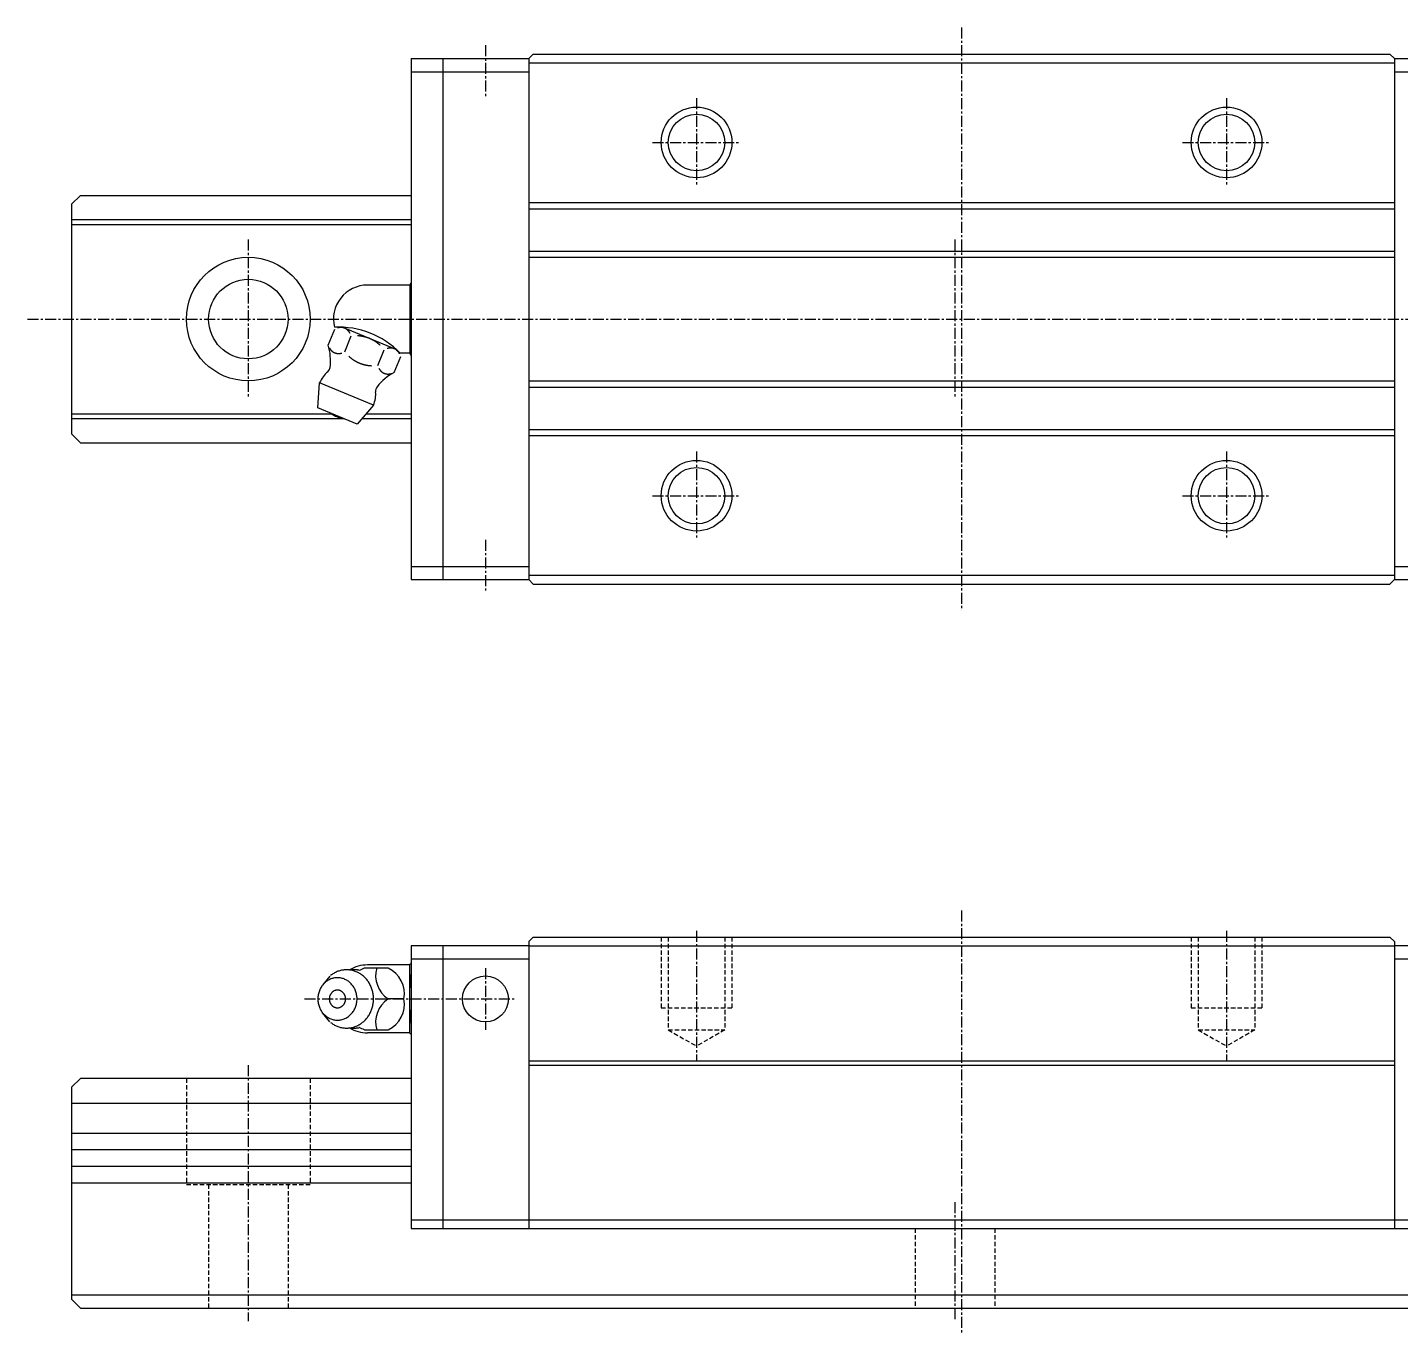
# Model space of a CAD drawing. Extents: x 10 to 487, y 10 to 195.
# Drawn here: x 117 to 272.4, y 47 to 195 of the extents above; entities that cross this region are included whole.
import ezdxf

# ---------------------------------------------------------------- set-up
doc = ezdxf.new("R2010")
doc.units = 0
doc.linetypes.add('CENTER', pattern=[2, 1.25, -0.25, 0.25, -0.25])
doc.linetypes.add('DASHED', pattern=[0.75, 0.5, -0.25])
doc.layers.get('0').update_dxf_attribs({"linetype": 'CONTINUOUS'})
doc.layers.add('CENTER', color=1, linetype='CENTER')

msp = doc.modelspace()

# ---------------------------------------------------------------- linework, layer by layer
at = {"color": 7, "linetype": 'CONTINUOUS'}
for p, q in [((160.44133, 191.48096), (160.44133, 132.48096)), ((160.44133, 191.48096), (164.04134, 191.48096)), ((164.04134, 191.48096), (173.74135, 191.48096)), ((164.04134, 191.48093), (164.04134, 132.48101)), ((173.74127, 191.48086), (174.24136, 191.98093)), ((173.74135, 191.48093), (173.74135, 132.4809)), ((174.24136, 191.98093), (271.24135, 191.98093)), ((271.24135, 191.98093), (271.74135, 191.48093)), ((271.74135, 191.48096), (281.44136, 191.48096)), ((271.74135, 191.48093), (271.74135, 132.48101)), ((160.44133, 189.98096), (164.04134, 189.98096)), ((164.04134, 189.98096), (173.74135, 189.98096)), ((173.74135, 190.98093), (271.74135, 190.98093)), ((271.74135, 189.98096), (281.44136, 189.98096)), ((122.00004, 174.98092), (123.00004, 175.98091)), ((123.00002, 175.98096), (160.44133, 175.98096)), ((122, 174.98096), (122, 148.98096)), ((173.74135, 175.18094), (271.74135, 175.18094)), ((173.74135, 174.48095), (271.74135, 174.48095)), ((122, 173.24221), (160.44133, 173.24221)), ((122, 172.69221), (160.44133, 172.69221)), ((173.74135, 169.68094), (271.74135, 169.68094)), ((173.74135, 168.98095), (271.74135, 168.98095)), ((160.28455, 165.83096), (155.49344, 165.83096)), ((160.28457, 165.83096), (160.44133, 166.10247)), ((160.28457, 165.83096), (160.28457, 158.13095)), ((151.04082, 159.0432), (151.7847, 160.83909)), ((158.81175, 158.49997), (152.64524, 161.05422)), ((152.91167, 158.26826), (153.65556, 160.06416)), ((156.65338, 156.7184), (157.39726, 158.51429)), ((158.52424, 155.94346), (159.26812, 157.73935)), ((160.28455, 158.13096), (159.18831, 158.13096)), ((160.44133, 157.85944), (160.28457, 158.13095)), ((149.87569, 151.91868), (150.07745, 154.75757)), ((156.17504, 152.23186), (150.07744, 154.75757)), ((173.74135, 154.98098), (271.74135, 154.98098)), ((173.74135, 154.28097), (271.74135, 154.28097)), ((122, 151.26972), (151.38222, 151.26972)), ((154.31031, 150.0818), (149.87569, 151.91868)), ((156.17505, 152.23186), (154.31031, 150.0818)), ((155.34058, 151.26972), (160.44133, 151.26972)), ((122, 150.71972), (152.61332, 150.71972)), ((154.86357, 150.71972), (160.44133, 150.71972)), ((173.74135, 149.48098), (271.74135, 149.48098)), ((122.00008, 148.98093), (123.00009, 147.98093)), ((123.00002, 147.98096), (160.44133, 147.98096)), ((173.74135, 148.78097), (271.74135, 148.78097)), ((160.44133, 133.98096), (164.04134, 133.98096)), ((164.04134, 133.98096), (173.74135, 133.98096)), ((271.74135, 133.98096), (281.44136, 133.98096)), ((160.44133, 132.48096), (164.04134, 132.48096)), ((164.04134, 132.48096), (173.74135, 132.48096)), ((173.74135, 132.98099), (271.74135, 132.98099)), ((173.74135, 132.4809), (174.24124, 131.98101)), ((271.74127, 132.48099), (271.24127, 131.98101)), ((271.74135, 132.48096), (281.44136, 132.48096)), ((174.24124, 131.98101), (271.24127, 131.98101)), ((174.24122, 91.99997), (173.74122, 91.49996)), ((174.24135, 92), (271.24127, 92)), ((271.24125, 92), (271.74126, 91.49998)), ((160.44133, 91), (160.44133, 59)), ((164.04134, 91), (160.44133, 91)), ((164.04134, 91), (164.04134, 59)), ((173.74135, 91), (164.04134, 91)), ((173.74135, 91.49997), (173.74135, 59)), ((173.74135, 91), (271.74135, 91)), ((271.74135, 91.5), (271.74135, 59)), ((281.44136, 91), (271.74135, 91)), ((160.28455, 88.84998), (155.48924, 88.84998)), ((160.28455, 88.84999), (160.37116, 88.99999)), ((160.28455, 81.15), (160.28455, 88.84999)), ((160.44133, 89), (160.37116, 89)), ((164.04134, 89.5), (160.44133, 89.5)), ((173.74135, 89.5), (164.04134, 89.5)), ((281.44136, 89.5), (271.74135, 89.5)), ((151.223, 87.57801), (150.41736, 86.57178)), ((155.14025, 88.5074), (157.8247, 88.5074)), ((159.61271, 85), (157.81686, 85)), ((151.223, 82.42198), (150.41736, 83.42822)), ((155.14025, 81.4926), (157.8247, 81.4926)), ((160.28455, 81.14998), (155.49344, 81.14998)), ((160.37116, 81), (160.28455, 81.15)), ((160.44133, 81), (160.37116, 81)), ((173.74135, 78), (271.74135, 78)), ((173.74135, 77.5), (271.74135, 77.5)), ((122, 75), (122, 51)), ((122.00005, 75.00003), (123.00007, 76.00003)), ((160.44133, 76), (123.00003, 76)), ((122, 73.18714), (160.44133, 73.18714)), ((122, 69.81284), (160.44133, 69.81284)), ((122, 67.95), (160.44133, 67.95)), ((122, 66.04999), (160.44133, 66.04999)), ((122, 64.18715), (160.44133, 64.18715)), ((160.44133, 60), (164.04134, 60)), ((164.04134, 60), (173.74135, 60)), ((173.74135, 60), (271.74135, 60)), ((271.74135, 60), (281.44136, 60)), ((160.44133, 59), (164.04134, 59)), ((164.04134, 59), (173.74135, 59)), ((173.74135, 59), (271.74135, 59)), ((271.74135, 59), (281.44136, 59)), ((122, 51.50002), (482, 51.50002)), ((122.00003, 51.00004), (123.00001, 50.00006)), ((123, 50), (480.99993, 50))]:
    msp.add_line(p, q, dxfattribs=at)
at = {"color": 3, "linetype": 'DASHED'}
for p, q in [((188.74135, 92), (188.74135, 84)), ((189.54135, 92), (189.54135, 81.5)), ((195.94136, 92), (195.94136, 81.5)), ((196.74135, 92), (196.74135, 84)), ((248.74135, 92), (248.74135, 84)), ((249.54134, 92), (249.54134, 81.5)), ((255.94135, 92), (255.94135, 81.5)), ((256.74135, 92), (256.74135, 84)), ((188.74135, 84), (196.74135, 84)), ((248.74135, 84), (256.74135, 84)), ((189.5412, 81.50004), (192.74119, 79.65251)), ((189.54135, 81.5), (195.94136, 81.5)), ((195.94119, 81.5), (192.74118, 79.65248)), ((249.54109, 81.49995), (252.7411, 79.65243)), ((249.54134, 81.5), (255.94135, 81.5)), ((255.94115, 81.50006), (252.74116, 79.65254)), ((135, 76), (135, 64)), ((149, 76), (149, 64)), ((135, 64), (149, 64)), ((137.5, 64), (137.5, 50)), ((146.5, 64), (146.5, 50)), ((217.5, 59), (217.5, 50)), ((226.5, 59), (226.5, 50))]:
    msp.add_line(p, q, dxfattribs=at)
at = {"color": 7, "linetype": 'CONTINUOUS'}
for points in [[(153.517, 160.387, 0), (153.511, 160.399, 0), (153.504, 160.411, 0), (153.497, 160.423, 0), (153.489, 160.435, 0), (153.482, 160.447, 0), (153.475, 160.458, 0), (153.468, 160.47, 0), (153.46, 160.481, 0), (153.453, 160.493, 0), (153.445, 160.504, 0), (153.437, 160.515, 0), (153.43, 160.526, 0), (153.422, 160.537, 0), (153.414, 160.548, 0), (153.406, 160.558, 0), (153.398, 160.569, 0), (153.389, 160.579, 0), (153.381, 160.59, 0), (153.373, 160.6, 0), (153.364, 160.61, 0), (153.356, 160.62, 0), (153.347, 160.63, 0), (153.339, 160.64, 0), (153.33, 160.65, 0), (153.321, 160.659, 0), (153.312, 160.669, 0), (153.303, 160.678, 0), (153.294, 160.687, 0), (153.285, 160.696, 0), (153.276, 160.706, 0), (153.266, 160.714, 0), (153.257, 160.723, 0), (153.248, 160.732, 0), (153.238, 160.74, 0), (153.229, 160.749, 0), (153.219, 160.757, 0), (153.209, 160.765, 0), (153.199, 160.773, 0), (153.19, 160.781, 0), (153.18, 160.789, 0), (153.17, 160.797, 0), (153.16, 160.804, 0), (153.149, 160.812, 0), (153.139, 160.819, 0), (153.129, 160.826, 0), (153.119, 160.833, 0), (153.108, 160.84, 0), (153.098, 160.847, 0), (153.087, 160.854, 0), (153.077, 160.861, 0), (153.066, 160.867, 0), (153.055, 160.873, 0), (153.045, 160.88, 0), (153.034, 160.886, 0), (153.023, 160.892, 0), (153.012, 160.897, 0), (153.001, 160.903, 0), (152.99, 160.909, 0), (152.979, 160.914, 0), (152.968, 160.92, 0), (152.956, 160.925, 0), (152.945, 160.93, 0), (152.934, 160.935, 0), (152.922, 160.939, 0), (152.911, 160.944, 0), (152.899, 160.949, 0), (152.888, 160.953, 0), (152.876, 160.957, 0), (152.864, 160.962, 0), (152.853, 160.966, 0), (152.841, 160.969, 0), (152.829, 160.973, 0), (152.817, 160.977, 0), (152.805, 160.98, 0), (152.793, 160.984, 0), (152.781, 160.987, 0), (152.769, 160.99, 0), (152.757, 160.993, 0), (152.745, 160.996, 0), (152.733, 160.998, 0), (152.721, 161.001, 0), (152.708, 161.003, 0), (152.696, 161.006, 0), (152.684, 161.008, 0), (152.671, 161.01, 0), (152.659, 161.012, 0), (152.646, 161.014, 0), (152.634, 161.015, 0), (152.621, 161.017, 0), (152.609, 161.018, 0), (152.596, 161.019, 0), (152.583, 161.02, 0), (152.571, 161.021, 0), (152.558, 161.022, 0), (152.545, 161.023, 0), (152.532, 161.023, 0), (152.52, 161.024, 0), (152.507, 161.024, 0), (152.494, 161.024, 0), (152.481, 161.024, 0), (152.468, 161.024, 0), (152.455, 161.024, 0), (152.442, 161.023, 0), (152.429, 161.023, 0), (152.416, 161.022, 0), (152.403, 161.021, 0), (152.39, 161.02, 0), (152.377, 161.019, 0), (152.364, 161.018, 0), (152.35, 161.017, 0), (152.337, 161.015, 0), (152.324, 161.014, 0), (152.311, 161.012, 0), (152.298, 161.01, 0), (152.284, 161.008, 0), (152.271, 161.006, 0), (152.258, 161.004, 0), (152.244, 161.001, 0), (152.231, 160.999, 0), (152.218, 160.996, 0), (152.204, 160.993, 0), (152.191, 160.99, 0), (152.178, 160.987, 0), (152.164, 160.984, 0), (152.151, 160.981, 0), (152.138, 160.977, 0), (152.124, 160.973, 0), (152.111, 160.97, 0)], [(151.179, 158.72, 0), (151.186, 158.708, 0), (151.193, 158.696, 0), (151.2, 158.684, 0), (151.207, 158.672, 0), (151.214, 158.661, 0), (151.221, 158.649, 0), (151.229, 158.637, 0), (151.236, 158.626, 0), (151.244, 158.615, 0), (151.251, 158.603, 0), (151.259, 158.592, 0), (151.267, 158.581, 0), (151.275, 158.57, 0), (151.283, 158.56, 0), (151.291, 158.549, 0), (151.299, 158.538, 0), (151.307, 158.528, 0), (151.315, 158.518, 0), (151.324, 158.507, 0), (151.332, 158.497, 0), (151.341, 158.487, 0), (151.349, 158.477, 0), (151.358, 158.467, 0), (151.367, 158.458, 0), (151.375, 158.448, 0), (151.384, 158.439, 0), (151.393, 158.429, 0), (151.402, 158.42, 0), (151.411, 158.411, 0), (151.421, 158.402, 0), (151.43, 158.393, 0), (151.439, 158.384, 0), (151.449, 158.376, 0), (151.458, 158.367, 0), (151.468, 158.359, 0), (151.477, 158.35, 0), (151.487, 158.342, 0), (151.497, 158.334, 0), (151.507, 158.326, 0), (151.517, 158.318, 0), (151.527, 158.311, 0), (151.537, 158.303, 0), (151.547, 158.296, 0), (151.557, 158.288, 0), (151.567, 158.281, 0), (151.578, 158.274, 0), (151.588, 158.267, 0), (151.599, 158.26, 0), (151.609, 158.253, 0), (151.62, 158.247, 0), (151.63, 158.24, 0), (151.641, 158.234, 0), (151.652, 158.228, 0), (151.663, 158.222, 0), (151.674, 158.216, 0), (151.684, 158.21, 0), (151.695, 158.204, 0), (151.707, 158.199, 0), (151.718, 158.193, 0), (151.729, 158.188, 0), (151.74, 158.183, 0), (151.751, 158.178, 0), (151.763, 158.173, 0), (151.774, 158.168, 0), (151.786, 158.163, 0), (151.797, 158.159, 0), (151.809, 158.154, 0), (151.82, 158.15, 0), (151.832, 158.146, 0), (151.844, 158.142, 0), (151.855, 158.138, 0), (151.867, 158.134, 0), (151.879, 158.131, 0), (151.891, 158.127, 0), (151.903, 158.124, 0), (151.915, 158.12, 0), (151.927, 158.117, 0), (151.939, 158.114, 0), (151.951, 158.112, 0), (151.964, 158.109, 0), (151.976, 158.106, 0), (151.988, 158.104, 0), (152, 158.102, 0), (152.013, 158.099, 0), (152.025, 158.097, 0), (152.038, 158.096, 0), (152.05, 158.094, 0), (152.063, 158.092, 0), (152.075, 158.091, 0), (152.088, 158.089, 0), (152.1, 158.088, 0), (152.113, 158.087, 0), (152.126, 158.086, 0), (152.138, 158.085, 0), (152.151, 158.085, 0), (152.164, 158.084, 0), (152.177, 158.084, 0), (152.19, 158.083, 0), (152.202, 158.083, 0), (152.215, 158.083, 0), (152.228, 158.083, 0), (152.241, 158.084, 0), (152.254, 158.084, 0), (152.267, 158.085, 0), (152.28, 158.085, 0), (152.293, 158.086, 0), (152.306, 158.087, 0), (152.32, 158.088, 0), (152.333, 158.089, 0), (152.346, 158.091, 0), (152.359, 158.092, 0), (152.372, 158.094, 0), (152.386, 158.095, 0), (152.399, 158.097, 0), (152.412, 158.099, 0), (152.425, 158.101, 0), (152.439, 158.104, 0), (152.452, 158.106, 0), (152.465, 158.109, 0), (152.479, 158.111, 0), (152.492, 158.114, 0), (152.505, 158.117, 0), (152.519, 158.12, 0), (152.532, 158.123, 0), (152.545, 158.127, 0), (152.559, 158.13, 0), (152.572, 158.134, 0), (152.586, 158.138, 0)], [(156.923, 159.015, 0), (156.906, 159.031, 0), (156.889, 159.046, 0), (156.872, 159.061, 0), (156.855, 159.076, 0), (156.838, 159.091, 0), (156.821, 159.105, 0), (156.803, 159.12, 0), (156.786, 159.134, 0), (156.769, 159.149, 0), (156.751, 159.163, 0), (156.734, 159.177, 0), (156.716, 159.191, 0), (156.699, 159.205, 0), (156.681, 159.219, 0), (156.663, 159.233, 0), (156.646, 159.247, 0), (156.628, 159.26, 0), (156.61, 159.274, 0), (156.592, 159.287, 0), (156.574, 159.3, 0), (156.556, 159.314, 0), (156.538, 159.327, 0), (156.52, 159.34, 0), (156.501, 159.352, 0), (156.483, 159.365, 0), (156.465, 159.378, 0), (156.446, 159.39, 0), (156.428, 159.403, 0), (156.409, 159.415, 0), (156.391, 159.427, 0), (156.372, 159.439, 0), (156.354, 159.451, 0), (156.335, 159.463, 0), (156.316, 159.475, 0), (156.297, 159.487, 0), (156.278, 159.498, 0), (156.259, 159.509, 0), (156.24, 159.521, 0), (156.221, 159.532, 0), (156.202, 159.543, 0), (156.183, 159.554, 0), (156.164, 159.565, 0), (156.145, 159.576, 0), (156.125, 159.587, 0), (156.106, 159.597, 0), (156.087, 159.608, 0), (156.067, 159.618, 0), (156.048, 159.628, 0), (156.028, 159.638, 0), (156.008, 159.648, 0), (155.989, 159.658, 0), (155.969, 159.668, 0), (155.949, 159.678, 0), (155.929, 159.687, 0), (155.909, 159.697, 0), (155.89, 159.706, 0), (155.87, 159.715, 0), (155.85, 159.725, 0), (155.83, 159.734, 0), (155.809, 159.743, 0), (155.789, 159.751, 0), (155.769, 159.76, 0), (155.749, 159.769, 0), (155.728, 159.777, 0), (155.708, 159.785, 0), (155.688, 159.794, 0), (155.667, 159.802, 0), (155.647, 159.81, 0), (155.626, 159.818, 0), (155.606, 159.826, 0), (155.585, 159.833, 0), (155.564, 159.841, 0), (155.544, 159.848, 0), (155.523, 159.856, 0), (155.502, 159.863, 0), (155.481, 159.87, 0), (155.461, 159.877, 0), (155.44, 159.884, 0), (155.419, 159.891, 0), (155.398, 159.897, 0), (155.377, 159.904, 0), (155.355, 159.91, 0), (155.334, 159.917, 0), (155.313, 159.923, 0), (155.292, 159.929, 0), (155.271, 159.935, 0), (155.249, 159.941, 0), (155.228, 159.947, 0), (155.207, 159.952, 0), (155.185, 159.958, 0), (155.164, 159.963, 0), (155.142, 159.969, 0), (155.121, 159.974, 0), (155.099, 159.979, 0), (155.078, 159.984, 0), (155.056, 159.989, 0), (155.034, 159.993, 0), (155.013, 159.998, 0), (154.991, 160.003, 0), (154.969, 160.007, 0), (154.947, 160.011, 0), (154.925, 160.015, 0), (154.904, 160.019, 0), (154.882, 160.023, 0), (154.86, 160.027, 0), (154.838, 160.031, 0), (154.816, 160.034, 0), (154.794, 160.038, 0), (154.771, 160.041, 0), (154.749, 160.045, 0), (154.727, 160.048, 0), (154.705, 160.051, 0), (154.683, 160.054, 0), (154.66, 160.056, 0), (154.638, 160.059, 0), (154.616, 160.062, 0), (154.593, 160.064, 0), (154.571, 160.066, 0), (154.549, 160.068, 0), (154.526, 160.071, 0), (154.504, 160.073, 0), (154.481, 160.074, 0), (154.459, 160.076, 0), (154.436, 160.078, 0), (154.413, 160.079, 0), (154.391, 160.081, 0), (154.368, 160.082, 0), (154.345, 160.083, 0)], [(159.13, 158.062, 0), (159.123, 158.074, 0), (159.116, 158.086, 0), (159.109, 158.098, 0), (159.102, 158.11, 0), (159.095, 158.122, 0), (159.088, 158.134, 0), (159.08, 158.145, 0), (159.073, 158.157, 0), (159.065, 158.168, 0), (159.058, 158.179, 0), (159.05, 158.19, 0), (159.042, 158.201, 0), (159.034, 158.212, 0), (159.026, 158.223, 0), (159.018, 158.234, 0), (159.01, 158.244, 0), (159.002, 158.255, 0), (158.994, 158.265, 0), (158.985, 158.275, 0), (158.977, 158.285, 0), (158.968, 158.295, 0), (158.96, 158.305, 0), (158.951, 158.315, 0), (158.942, 158.325, 0), (158.934, 158.334, 0), (158.925, 158.344, 0), (158.916, 158.353, 0), (158.907, 158.363, 0), (158.897, 158.372, 0), (158.888, 158.381, 0), (158.879, 158.39, 0), (158.87, 158.398, 0), (158.86, 158.407, 0), (158.851, 158.416, 0), (158.841, 158.424, 0), (158.831, 158.432, 0), (158.822, 158.44, 0), (158.812, 158.449, 0), (158.802, 158.456, 0), (158.792, 158.464, 0), (158.782, 158.472, 0), (158.772, 158.48, 0), (158.762, 158.487, 0), (158.752, 158.494, 0), (158.742, 158.502, 0), (158.731, 158.509, 0), (158.721, 158.516, 0), (158.71, 158.522, 0), (158.7, 158.529, 0), (158.689, 158.536, 0), (158.679, 158.542, 0), (158.668, 158.549, 0), (158.657, 158.555, 0), (158.646, 158.561, 0), (158.635, 158.567, 0), (158.624, 158.573, 0), (158.613, 158.578, 0), (158.602, 158.584, 0), (158.591, 158.589, 0), (158.58, 158.595, 0), (158.569, 158.6, 0), (158.558, 158.605, 0), (158.546, 158.61, 0), (158.535, 158.615, 0), (158.523, 158.619, 0), (158.512, 158.624, 0), (158.5, 158.628, 0), (158.489, 158.633, 0), (158.477, 158.637, 0), (158.465, 158.641, 0), (158.453, 158.645, 0), (158.442, 158.648, 0), (158.43, 158.652, 0), (158.418, 158.656, 0), (158.406, 158.659, 0), (158.394, 158.662, 0), (158.382, 158.665, 0), (158.37, 158.668, 0), (158.358, 158.671, 0), (158.345, 158.674, 0), (158.333, 158.676, 0), (158.321, 158.679, 0), (158.309, 158.681, 0), (158.296, 158.683, 0), (158.284, 158.685, 0), (158.271, 158.687, 0), (158.259, 158.689, 0), (158.246, 158.69, 0), (158.234, 158.692, 0), (158.221, 158.693, 0), (158.209, 158.694, 0), (158.196, 158.696, 0), (158.183, 158.696, 0), (158.171, 158.697, 0), (158.158, 158.698, 0), (158.145, 158.698, 0), (158.132, 158.699, 0), (158.119, 158.699, 0), (158.106, 158.699, 0), (158.094, 158.699, 0), (158.081, 158.699, 0), (158.068, 158.699, 0), (158.055, 158.699, 0), (158.042, 158.698, 0), (158.029, 158.697, 0), (158.016, 158.697, 0), (158.002, 158.696, 0), (157.989, 158.695, 0), (157.976, 158.693, 0), (157.963, 158.692, 0), (157.95, 158.69, 0), (157.937, 158.689, 0), (157.923, 158.687, 0), (157.91, 158.685, 0), (157.897, 158.683, 0), (157.884, 158.681, 0), (157.87, 158.679, 0), (157.857, 158.676, 0), (157.844, 158.674, 0), (157.83, 158.671, 0), (157.817, 158.668, 0), (157.804, 158.665, 0), (157.79, 158.662, 0), (157.777, 158.659, 0), (157.764, 158.656, 0), (157.75, 158.652, 0), (157.737, 158.649, 0), (157.723, 158.645, 0)], [(153.386, 157.767, 0), (153.403, 157.752, 0), (153.42, 157.737, 0), (153.437, 157.722, 0), (153.454, 157.707, 0), (153.471, 157.692, 0), (153.488, 157.677, 0), (153.505, 157.663, 0), (153.523, 157.648, 0), (153.54, 157.634, 0), (153.558, 157.619, 0), (153.575, 157.605, 0), (153.593, 157.591, 0), (153.61, 157.577, 0), (153.628, 157.563, 0), (153.645, 157.549, 0), (153.663, 157.536, 0), (153.681, 157.522, 0), (153.699, 157.509, 0), (153.717, 157.495, 0), (153.735, 157.482, 0), (153.753, 157.469, 0), (153.771, 157.456, 0), (153.789, 157.443, 0), (153.807, 157.43, 0), (153.826, 157.417, 0), (153.844, 157.405, 0), (153.862, 157.392, 0), (153.881, 157.38, 0), (153.899, 157.368, 0), (153.918, 157.355, 0), (153.937, 157.343, 0), (153.955, 157.331, 0), (153.974, 157.319, 0), (153.993, 157.308, 0), (154.012, 157.296, 0), (154.031, 157.284, 0), (154.05, 157.273, 0), (154.069, 157.262, 0), (154.088, 157.25, 0), (154.107, 157.239, 0), (154.126, 157.228, 0), (154.145, 157.217, 0), (154.164, 157.207, 0), (154.184, 157.196, 0), (154.203, 157.185, 0), (154.222, 157.175, 0), (154.242, 157.165, 0), (154.261, 157.154, 0), (154.281, 157.144, 0), (154.301, 157.134, 0), (154.32, 157.124, 0), (154.34, 157.114, 0), (154.36, 157.105, 0), (154.38, 157.095, 0), (154.399, 157.086, 0), (154.419, 157.076, 0), (154.439, 157.067, 0), (154.459, 157.058, 0), (154.479, 157.049, 0), (154.5, 157.04, 0), (154.52, 157.031, 0), (154.54, 157.023, 0), (154.56, 157.014, 0), (154.58, 157.005, 0), (154.601, 156.997, 0), (154.621, 156.989, 0), (154.642, 156.981, 0), (154.662, 156.973, 0), (154.683, 156.965, 0), (154.703, 156.957, 0), (154.724, 156.949, 0), (154.744, 156.942, 0), (154.765, 156.934, 0), (154.786, 156.927, 0), (154.807, 156.92, 0), (154.828, 156.913, 0), (154.848, 156.906, 0), (154.869, 156.899, 0), (154.89, 156.892, 0), (154.911, 156.885, 0), (154.932, 156.879, 0), (154.953, 156.872, 0), (154.975, 156.866, 0), (154.996, 156.86, 0), (155.017, 156.853, 0), (155.038, 156.848, 0), (155.06, 156.842, 0), (155.081, 156.836, 0), (155.102, 156.83, 0), (155.124, 156.825, 0), (155.145, 156.819, 0), (155.167, 156.814, 0), (155.188, 156.809, 0), (155.21, 156.804, 0), (155.231, 156.799, 0), (155.253, 156.794, 0), (155.275, 156.789, 0), (155.296, 156.785, 0), (155.318, 156.78, 0), (155.34, 156.776, 0), (155.362, 156.771, 0), (155.384, 156.767, 0), (155.405, 156.763, 0), (155.427, 156.759, 0), (155.449, 156.755, 0), (155.471, 156.752, 0), (155.493, 156.748, 0), (155.515, 156.745, 0), (155.538, 156.741, 0), (155.56, 156.738, 0), (155.582, 156.735, 0), (155.604, 156.732, 0), (155.626, 156.729, 0), (155.649, 156.726, 0), (155.671, 156.724, 0), (155.693, 156.721, 0), (155.716, 156.719, 0), (155.738, 156.716, 0), (155.76, 156.714, 0), (155.783, 156.712, 0), (155.805, 156.71, 0), (155.828, 156.708, 0), (155.85, 156.706, 0), (155.873, 156.705, 0), (155.896, 156.703, 0), (155.918, 156.702, 0), (155.941, 156.701, 0), (155.963, 156.699, 0)], [(156.792, 156.396, 0), (156.798, 156.383, 0), (156.805, 156.371, 0), (156.812, 156.359, 0), (156.819, 156.348, 0), (156.827, 156.336, 0), (156.834, 156.324, 0), (156.841, 156.313, 0), (156.849, 156.301, 0), (156.856, 156.29, 0), (156.864, 156.279, 0), (156.872, 156.268, 0), (156.879, 156.257, 0), (156.887, 156.246, 0), (156.895, 156.235, 0), (156.903, 156.224, 0), (156.911, 156.214, 0), (156.92, 156.203, 0), (156.928, 156.193, 0), (156.936, 156.182, 0), (156.945, 156.172, 0), (156.953, 156.162, 0), (156.962, 156.152, 0), (156.97, 156.143, 0), (156.979, 156.133, 0), (156.988, 156.123, 0), (156.997, 156.114, 0), (157.006, 156.104, 0), (157.015, 156.095, 0), (157.024, 156.086, 0), (157.033, 156.077, 0), (157.043, 156.068, 0), (157.052, 156.059, 0), (157.061, 156.051, 0), (157.071, 156.042, 0), (157.08, 156.034, 0), (157.09, 156.025, 0), (157.1, 156.017, 0), (157.11, 156.009, 0), (157.119, 156.001, 0), (157.129, 155.993, 0), (157.139, 155.986, 0), (157.149, 155.978, 0), (157.159, 155.971, 0), (157.17, 155.963, 0), (157.18, 155.956, 0), (157.19, 155.949, 0), (157.201, 155.942, 0), (157.211, 155.935, 0), (157.222, 155.929, 0), (157.232, 155.922, 0), (157.243, 155.916, 0), (157.254, 155.909, 0), (157.264, 155.903, 0), (157.275, 155.897, 0), (157.286, 155.891, 0), (157.297, 155.885, 0), (157.308, 155.879, 0), (157.319, 155.874, 0), (157.33, 155.868, 0), (157.341, 155.863, 0), (157.353, 155.858, 0), (157.364, 155.853, 0), (157.375, 155.848, 0), (157.387, 155.843, 0), (157.398, 155.838, 0), (157.41, 155.834, 0), (157.421, 155.829, 0), (157.433, 155.825, 0), (157.445, 155.821, 0), (157.456, 155.817, 0), (157.468, 155.813, 0), (157.48, 155.809, 0), (157.492, 155.806, 0), (157.504, 155.802, 0), (157.516, 155.799, 0), (157.528, 155.796, 0), (157.54, 155.793, 0), (157.552, 155.79, 0), (157.564, 155.787, 0), (157.576, 155.784, 0), (157.588, 155.782, 0), (157.601, 155.779, 0), (157.613, 155.777, 0), (157.625, 155.775, 0), (157.638, 155.773, 0), (157.65, 155.771, 0), (157.663, 155.769, 0), (157.675, 155.767, 0), (157.688, 155.766, 0), (157.7, 155.765, 0), (157.713, 155.763, 0), (157.725, 155.762, 0), (157.738, 155.761, 0), (157.751, 155.76, 0), (157.764, 155.76, 0), (157.776, 155.759, 0), (157.789, 155.759, 0), (157.802, 155.759, 0), (157.815, 155.758, 0), (157.828, 155.758, 0), (157.841, 155.759, 0), (157.854, 155.759, 0), (157.867, 155.759, 0), (157.88, 155.76, 0), (157.893, 155.76, 0), (157.906, 155.761, 0), (157.919, 155.762, 0), (157.932, 155.763, 0), (157.945, 155.764, 0), (157.958, 155.766, 0), (157.972, 155.767, 0), (157.985, 155.769, 0), (157.998, 155.771, 0), (158.011, 155.773, 0), (158.025, 155.775, 0), (158.038, 155.777, 0), (158.051, 155.779, 0), (158.064, 155.781, 0), (158.078, 155.784, 0), (158.091, 155.787, 0), (158.104, 155.789, 0), (158.118, 155.792, 0), (158.131, 155.795, 0), (158.145, 155.799, 0), (158.158, 155.802, 0), (158.171, 155.806, 0), (158.185, 155.809, 0), (158.198, 155.813, 0)], [(152.093, 82.59999, 0), (152.202, 82.60289, 0), (152.31, 82.61159, 0), (152.418, 82.62599, 0), (152.526, 82.64609, 0), (152.632, 82.67189, 0), (152.737, 82.70339, 0), (152.84, 82.74029, 0), (152.942, 82.78269, 0), (153.041, 82.83039, 0), (153.138, 82.88339, 0), (153.233, 82.94149, 0), (153.325, 83.00449, 0), (153.414, 83.07229, 0), (153.5, 83.14479, 0), (153.582, 83.22169, 0), (153.661, 83.30299, 0), (153.736, 83.38829, 0), (153.807, 83.47749, 0), (153.874, 83.57029, 0), (153.937, 83.66659, 0), (153.995, 83.76619, 0), (154.048, 83.86869, 0), (154.097, 83.97389, 0), (154.142, 84.08159, 0), (154.181, 84.19149, 0), (154.215, 84.30329, 0), (154.244, 84.41689, 0), (154.268, 84.53179, 0), (154.286, 84.64789, 0), (154.3, 84.76479, 0), (154.308, 84.88219, 0), (154.31, 84.99999, 0), (154.308, 85.11779, 0), (154.3, 85.23529, 0), (154.286, 85.35219, 0), (154.268, 85.46819, 0), (154.244, 85.58319, 0), (154.215, 85.69669, 0), (154.181, 85.80849, 0), (154.142, 85.91839, 0), (154.097, 86.02609, 0), (154.048, 86.13139, 0), (153.995, 86.23389, 0), (153.937, 86.33339, 0), (153.874, 86.42969, 0), (153.807, 86.52259, 0), (153.736, 86.61179, 0), (153.661, 86.69709, 0), (153.582, 86.77829, 0), (153.5, 86.85519, 0), (153.414, 86.92769, 0), (153.325, 86.99549, 0), (153.233, 87.05859, 0), (153.138, 87.11659, 0), (153.041, 87.16959, 0), (152.942, 87.21729, 0), (152.84, 87.25969, 0), (152.737, 87.29669, 0), (152.632, 87.32809, 0), (152.526, 87.35389, 0), (152.418, 87.37399, 0), (152.31, 87.38849, 0), (152.202, 87.39709, 0), (152.093, 87.39999, 0), (151.984, 87.39709, 0), (151.876, 87.38849, 0), (151.768, 87.37399, 0), (151.66, 87.35389, 0), (151.554, 87.32809, 0), (151.449, 87.29669, 0), (151.346, 87.25969, 0), (151.244, 87.21729, 0), (151.145, 87.16959, 0), (151.048, 87.11659, 0), (150.953, 87.05859, 0), (150.861, 86.99549, 0), (150.772, 86.92769, 0), (150.686, 86.85519, 0), (150.604, 86.77829, 0), (150.525, 86.69709, 0), (150.45, 86.61179, 0), (150.379, 86.52259, 0), (150.312, 86.42969, 0), (150.249, 86.33339, 0), (150.191, 86.23389, 0), (150.138, 86.13139, 0), (150.089, 86.02609, 0), (150.044, 85.91839, 0), (150.005, 85.80849, 0), (149.971, 85.69669, 0), (149.942, 85.58319, 0), (149.918, 85.46819, 0), (149.9, 85.35219, 0), (149.886, 85.23529, 0), (149.878, 85.11779, 0), (149.876, 84.99999, 0), (149.878, 84.88219, 0), (149.886, 84.76479, 0), (149.9, 84.64789, 0), (149.918, 84.53179, 0), (149.942, 84.41689, 0), (149.971, 84.30329, 0), (150.005, 84.19149, 0), (150.044, 84.08159, 0), (150.089, 83.97389, 0), (150.138, 83.86869, 0), (150.191, 83.76619, 0), (150.249, 83.66659, 0), (150.312, 83.57029, 0), (150.379, 83.47749, 0), (150.45, 83.38829, 0), (150.525, 83.30299, 0), (150.604, 83.22169, 0), (150.686, 83.14479, 0), (150.772, 83.07229, 0), (150.861, 83.00449, 0), (150.953, 82.94149, 0), (151.048, 82.88339, 0), (151.145, 82.83039, 0), (151.244, 82.78269, 0), (151.346, 82.74029, 0), (151.449, 82.70339, 0), (151.554, 82.67189, 0), (151.66, 82.64609, 0), (151.768, 82.62599, 0), (151.876, 82.61159, 0), (151.984, 82.60289, 0), (152.093, 82.59999, 0)], [(151.315, 82.34509, 0), (151.401, 82.27909, 0), (151.489, 82.21639, 0), (151.578, 82.15689, 0), (151.67, 82.10089, 0), (151.763, 82.04819, 0), (151.858, 81.99909, 0), (151.954, 81.95359, 0), (152.052, 81.91169, 0), (152.151, 81.87339, 0), (152.251, 81.83889, 0), (152.352, 81.80809, 0), (152.454, 81.78109, 0), (152.557, 81.75799, 0), (152.661, 81.73869, 0), (152.765, 81.72319, 0), (152.87, 81.71169, 0), (152.975, 81.70409, 0), (153.08, 81.70039, 0), (153.185, 81.70059, 0), (153.29, 81.70479, 0), (153.395, 81.71279, 0), (153.499, 81.72479, 0), (153.603, 81.74069, 0), (153.707, 81.76039, 0), (153.81, 81.78399, 0), (153.912, 81.81139, 0), (154.013, 81.84259, 0), (154.113, 81.87749, 0), (154.212, 81.91619, 0), (154.309, 81.95849, 0), (154.405, 82.00449, 0), (154.5, 82.05399, 0), (154.593, 82.10699, 0), (154.684, 82.16349, 0), (154.774, 82.22329, 0), (154.861, 82.28639, 0), (154.947, 82.35279, 0), (155.03, 82.42229, 0), (155.111, 82.49479, 0), (155.189, 82.57039, 0), (155.266, 82.64879, 0), (155.339, 82.72999, 0), (155.41, 82.81389, 0), (155.478, 82.90039, 0), (155.544, 82.98949, 0), (155.606, 83.08089, 0), (155.666, 83.17449, 0), (155.723, 83.27039, 0), (155.776, 83.36829, 0), (155.827, 83.46819, 0), (155.874, 83.56979, 0), (155.918, 83.67319, 0), (155.958, 83.77819, 0), (155.996, 83.88459, 0), (156.029, 83.99229, 0), (156.06, 84.10119, 0), (156.087, 84.21119, 0), (156.11, 84.32219, 0), (156.13, 84.43389, 0), (156.146, 84.54629, 0), (156.159, 84.65929, 0), (156.168, 84.77259, 0), (156.173, 84.88619, 0), (156.175, 84.99999, 0), (156.173, 85.11379, 0), (156.168, 85.22739, 0), (156.159, 85.34079, 0), (156.146, 85.45369, 0), (156.13, 85.56609, 0), (156.11, 85.67789, 0), (156.087, 85.78879, 0), (156.06, 85.89879, 0), (156.029, 86.00769, 0), (155.996, 86.11539, 0), (155.958, 86.22189, 0), (155.918, 86.32679, 0), (155.874, 86.43019, 0), (155.827, 86.53189, 0), (155.776, 86.63169, 0), (155.723, 86.72959, 0), (155.666, 86.82549, 0), (155.606, 86.91919, 0), (155.544, 87.01059, 0), (155.478, 87.09959, 0), (155.41, 87.18609, 0), (155.339, 87.26999, 0), (155.266, 87.35119, 0), (155.189, 87.42969, 0), (155.111, 87.50519, 0), (155.03, 87.57779, 0), (154.947, 87.64729, 0), (154.861, 87.71359, 0), (154.774, 87.77669, 0), (154.684, 87.83659, 0), (154.593, 87.89299, 0), (154.5, 87.94599, 0), (154.405, 87.99549, 0), (154.309, 88.04149, 0), (154.212, 88.08379, 0), (154.113, 88.12249, 0), (154.013, 88.15739, 0), (153.912, 88.18859, 0), (153.81, 88.21599, 0), (153.707, 88.23959, 0), (153.603, 88.25939, 0), (153.499, 88.27519, 0), (153.395, 88.28719, 0), (153.29, 88.29529, 0), (153.185, 88.29939, 0), (153.08, 88.29959, 0), (152.975, 88.29589, 0), (152.87, 88.28829, 0), (152.765, 88.27679, 0), (152.661, 88.26129, 0), (152.557, 88.24199, 0), (152.454, 88.21889, 0), (152.352, 88.19189, 0), (152.251, 88.16109, 0), (152.151, 88.12659, 0), (152.052, 88.08829, 0), (151.954, 88.04639, 0), (151.858, 88.00089, 0), (151.763, 87.95179, 0), (151.67, 87.89919, 0), (151.578, 87.84309, 0), (151.489, 87.78359, 0), (151.401, 87.72089, 0), (151.315, 87.65489, 0)], [(154.5, 88.25269, 0), (154.493, 88.25399, 0), (154.486, 88.25529, 0), (154.479, 88.25659, 0), (154.472, 88.25779, 0), (154.465, 88.25899, 0), (154.458, 88.26019, 0), (154.451, 88.26139, 0), (154.444, 88.26259, 0), (154.437, 88.26379, 0), (154.43, 88.26489, 0), (154.422, 88.26599, 0), (154.415, 88.26709, 0), (154.408, 88.26819, 0), (154.401, 88.26929, 0), (154.394, 88.27029, 0), (154.387, 88.27129, 0), (154.38, 88.27229, 0), (154.373, 88.27329, 0), (154.366, 88.27429, 0), (154.359, 88.27529, 0), (154.352, 88.27619, 0), (154.344, 88.27709, 0), (154.337, 88.27799, 0), (154.33, 88.27889, 0), (154.323, 88.27979, 0), (154.316, 88.28059, 0), (154.309, 88.28139, 0), (154.302, 88.28229, 0), (154.295, 88.28299, 0), (154.288, 88.28379, 0), (154.28, 88.28459, 0), (154.273, 88.28529, 0), (154.266, 88.28599, 0), (154.259, 88.28669, 0), (154.252, 88.28739, 0), (154.245, 88.28809, 0), (154.238, 88.28869, 0), (154.231, 88.28939, 0), (154.223, 88.28999, 0), (154.216, 88.29059, 0), (154.209, 88.29109, 0), (154.202, 88.29169, 0), (154.195, 88.29219, 0), (154.188, 88.29279, 0), (154.181, 88.29329, 0), (154.173, 88.29379, 0), (154.166, 88.29419, 0), (154.159, 88.29469, 0), (154.152, 88.29509, 0), (154.145, 88.29549, 0), (154.138, 88.29589, 0), (154.131, 88.29629, 0), (154.123, 88.29659, 0), (154.116, 88.29699, 0), (154.109, 88.29729, 0), (154.102, 88.29759, 0), (154.095, 88.29789, 0), (154.088, 88.29819, 0), (154.081, 88.29839, 0), (154.073, 88.29859, 0), (154.066, 88.29889, 0), (154.059, 88.29909, 0), (154.052, 88.29919, 0), (154.045, 88.29939, 0), (154.038, 88.29949, 0), (154.031, 88.29969, 0), (154.023, 88.29979, 0), (154.016, 88.29979, 0), (154.009, 88.29989, 0), (154.002, 88.29999, 0), (153.995, 88.29999, 0), (153.988, 88.29999, 0), (153.98, 88.29999, 0), (153.973, 88.29999, 0), (153.966, 88.29989, 0), (153.959, 88.29989, 0), (153.952, 88.29979, 0), (153.945, 88.29969, 0), (153.938, 88.29959, 0), (153.93, 88.29949, 0), (153.923, 88.29929, 0), (153.916, 88.29909, 0), (153.909, 88.29899, 0), (153.902, 88.29879, 0), (153.895, 88.29849, 0), (153.888, 88.29829, 0), (153.88, 88.29799, 0), (153.873, 88.29779, 0), (153.866, 88.29749, 0), (153.859, 88.29709, 0), (153.852, 88.29679, 0), (153.845, 88.29649, 0), (153.837, 88.29609, 0), (153.83, 88.29569, 0), (153.823, 88.29529, 0), (153.816, 88.29489, 0), (153.809, 88.29439, 0), (153.802, 88.29399, 0), (153.795, 88.29349, 0), (153.787, 88.29299, 0), (153.78, 88.29249, 0), (153.773, 88.29199, 0), (153.766, 88.29139, 0), (153.759, 88.29089, 0), (153.752, 88.29029, 0), (153.745, 88.28969, 0), (153.738, 88.28899, 0), (153.73, 88.28839, 0), (153.723, 88.28769, 0), (153.716, 88.28709, 0), (153.709, 88.28639, 0), (153.702, 88.28569, 0), (153.695, 88.28489, 0), (153.688, 88.28419, 0), (153.681, 88.28339, 0), (153.673, 88.28259, 0), (153.666, 88.28179, 0), (153.659, 88.28099, 0), (153.652, 88.28019, 0), (153.645, 88.27929, 0), (153.638, 88.27839, 0), (153.631, 88.27749, 0), (153.624, 88.27659, 0), (153.617, 88.27569, 0), (153.609, 88.27479, 0), (153.602, 88.27379, 0), (153.595, 88.27279, 0), (153.588, 88.27179, 0)], [(152.093, 83.99999, 0), (152.138, 84.00119, 0), (152.184, 84.00479, 0), (152.229, 84.01079, 0), (152.273, 84.01919, 0), (152.317, 84.02999, 0), (152.361, 84.04309, 0), (152.404, 84.05849, 0), (152.447, 84.07609, 0), (152.488, 84.09599, 0), (152.529, 84.11809, 0), (152.568, 84.14229, 0), (152.606, 84.16849, 0), (152.643, 84.19679, 0), (152.679, 84.22699, 0), (152.713, 84.25909, 0), (152.746, 84.29289, 0), (152.778, 84.32849, 0), (152.807, 84.36559, 0), (152.835, 84.40429, 0), (152.861, 84.44439, 0), (152.885, 84.48589, 0), (152.908, 84.52859, 0), (152.928, 84.57249, 0), (152.947, 84.61729, 0), (152.963, 84.66309, 0), (152.977, 84.70969, 0), (152.989, 84.75699, 0), (152.999, 84.80489, 0), (153.007, 84.85329, 0), (153.012, 84.90199, 0), (153.016, 84.95089, 0), (153.017, 84.99999, 0), (153.016, 85.04909, 0), (153.012, 85.09799, 0), (153.007, 85.14669, 0), (152.999, 85.19509, 0), (152.989, 85.24299, 0), (152.977, 85.29029, 0), (152.963, 85.33689, 0), (152.947, 85.38269, 0), (152.928, 85.42759, 0), (152.908, 85.47139, 0), (152.885, 85.51409, 0), (152.861, 85.55559, 0), (152.835, 85.59569, 0), (152.807, 85.63439, 0), (152.778, 85.67159, 0), (152.746, 85.70709, 0), (152.713, 85.74099, 0), (152.679, 85.77299, 0), (152.643, 85.80319, 0), (152.606, 85.83149, 0), (152.568, 85.85769, 0), (152.529, 85.88189, 0), (152.488, 85.90399, 0), (152.447, 85.92389, 0), (152.404, 85.94159, 0), (152.361, 85.95689, 0), (152.317, 85.96999, 0), (152.273, 85.98079, 0), (152.229, 85.98919, 0), (152.184, 85.99519, 0), (152.138, 85.99879, 0), (152.093, 85.99999, 0), (152.048, 85.99879, 0), (152.002, 85.99519, 0), (151.957, 85.98919, 0), (151.913, 85.98079, 0), (151.869, 85.96999, 0), (151.825, 85.95689, 0), (151.782, 85.94159, 0), (151.739, 85.92389, 0), (151.698, 85.90399, 0), (151.657, 85.88189, 0), (151.618, 85.85769, 0), (151.58, 85.83149, 0), (151.543, 85.80319, 0), (151.507, 85.77299, 0), (151.473, 85.74099, 0), (151.44, 85.70709, 0), (151.408, 85.67159, 0), (151.379, 85.63439, 0), (151.351, 85.59569, 0), (151.325, 85.55559, 0), (151.301, 85.51409, 0), (151.278, 85.47139, 0), (151.258, 85.42759, 0), (151.239, 85.38269, 0), (151.223, 85.33689, 0), (151.209, 85.29029, 0), (151.197, 85.24299, 0), (151.187, 85.19509, 0), (151.179, 85.14669, 0), (151.174, 85.09799, 0), (151.17, 85.04909, 0), (151.169, 84.99999, 0), (151.17, 84.95089, 0), (151.174, 84.90199, 0), (151.179, 84.85329, 0), (151.187, 84.80489, 0), (151.197, 84.75699, 0), (151.209, 84.70969, 0), (151.223, 84.66309, 0), (151.239, 84.61729, 0), (151.258, 84.57249, 0), (151.278, 84.52859, 0), (151.301, 84.48589, 0), (151.325, 84.44439, 0), (151.351, 84.40429, 0), (151.379, 84.36559, 0), (151.408, 84.32849, 0), (151.44, 84.29289, 0), (151.473, 84.25909, 0), (151.507, 84.22699, 0), (151.543, 84.19679, 0), (151.58, 84.16849, 0), (151.618, 84.14229, 0), (151.657, 84.11809, 0), (151.698, 84.09599, 0), (151.739, 84.07609, 0), (151.782, 84.05849, 0), (151.825, 84.04309, 0), (151.869, 84.02999, 0), (151.913, 84.01919, 0), (151.957, 84.01079, 0), (152.002, 84.00479, 0), (152.048, 84.00119, 0), (152.093, 83.99999, 0)], [(153.588, 81.72819, 0), (153.595, 81.72719, 0), (153.602, 81.72619, 0), (153.609, 81.72529, 0), (153.617, 81.72429, 0), (153.624, 81.72339, 0), (153.631, 81.72249, 0), (153.638, 81.72159, 0), (153.645, 81.72069, 0), (153.652, 81.71979, 0), (153.659, 81.71899, 0), (153.666, 81.71819, 0), (153.673, 81.71739, 0), (153.681, 81.71659, 0), (153.688, 81.71579, 0), (153.695, 81.71509, 0), (153.702, 81.71439, 0), (153.709, 81.71359, 0), (153.716, 81.71299, 0), (153.723, 81.71229, 0), (153.73, 81.71159, 0), (153.738, 81.71099, 0), (153.745, 81.71039, 0), (153.752, 81.70979, 0), (153.759, 81.70919, 0), (153.766, 81.70859, 0), (153.773, 81.70809, 0), (153.78, 81.70749, 0), (153.787, 81.70699, 0), (153.795, 81.70649, 0), (153.802, 81.70599, 0), (153.809, 81.70559, 0), (153.816, 81.70509, 0), (153.823, 81.70469, 0), (153.83, 81.70429, 0), (153.837, 81.70389, 0), (153.845, 81.70359, 0), (153.852, 81.70319, 0), (153.859, 81.70289, 0), (153.866, 81.70259, 0), (153.873, 81.70229, 0), (153.88, 81.70199, 0), (153.888, 81.70169, 0), (153.895, 81.70149, 0), (153.902, 81.70129, 0), (153.909, 81.70109, 0), (153.916, 81.70089, 0), (153.923, 81.70069, 0), (153.93, 81.70059, 0), (153.938, 81.70039, 0), (153.945, 81.70029, 0), (153.952, 81.70019, 0), (153.959, 81.70009, 0), (153.966, 81.70009, 0), (153.973, 81.69999, 0), (153.98, 81.69999, 0), (153.988, 81.69999, 0), (153.995, 81.69999, 0), (154.002, 81.70009, 0), (154.009, 81.70009, 0), (154.016, 81.70019, 0), (154.023, 81.70029, 0), (154.031, 81.70039, 0), (154.038, 81.70049, 0), (154.045, 81.70059, 0), (154.052, 81.70079, 0), (154.059, 81.70099, 0), (154.066, 81.70119, 0), (154.073, 81.70139, 0), (154.081, 81.70159, 0), (154.088, 81.70189, 0), (154.095, 81.70209, 0), (154.102, 81.70239, 0), (154.109, 81.70269, 0), (154.116, 81.70299, 0), (154.123, 81.70339, 0), (154.131, 81.70369, 0), (154.138, 81.70409, 0), (154.145, 81.70449, 0), (154.152, 81.70489, 0), (154.159, 81.70529, 0), (154.166, 81.70579, 0), (154.173, 81.70629, 0), (154.181, 81.70669, 0), (154.188, 81.70729, 0), (154.195, 81.70779, 0), (154.202, 81.70829, 0), (154.209, 81.70889, 0), (154.216, 81.70939, 0), (154.223, 81.70999, 0), (154.231, 81.71069, 0), (154.238, 81.71129, 0), (154.245, 81.71189, 0), (154.252, 81.71259, 0), (154.259, 81.71329, 0), (154.266, 81.71399, 0), (154.273, 81.71469, 0), (154.28, 81.71539, 0), (154.288, 81.71619, 0), (154.295, 81.71699, 0), (154.302, 81.71779, 0), (154.309, 81.71859, 0), (154.316, 81.71939, 0), (154.323, 81.72029, 0), (154.33, 81.72109, 0), (154.337, 81.72199, 0), (154.344, 81.72289, 0), (154.352, 81.72379, 0), (154.359, 81.72479, 0), (154.366, 81.72569, 0), (154.373, 81.72669, 0), (154.38, 81.72769, 0), (154.387, 81.72869, 0), (154.394, 81.72969, 0), (154.401, 81.73079, 0), (154.408, 81.73179, 0), (154.415, 81.73289, 0), (154.422, 81.73399, 0), (154.43, 81.73509, 0), (154.437, 81.73629, 0), (154.444, 81.73739, 0), (154.451, 81.73859, 0), (154.458, 81.73979, 0), (154.465, 81.74099, 0), (154.472, 81.74219, 0), (154.479, 81.74349, 0), (154.486, 81.74469, 0), (154.493, 81.74599, 0), (154.5, 81.74729, 0)]]:
    msp.add_polyline3d(points, dxfattribs=at)
at = {"color": 3, "linetype": 'CONTINUOUS'}
for centre in [(192.74135, 181.98096), (252.74135, 181.98096), (192.74135, 141.98096), (252.74135, 141.98096)]:
    msp.add_circle(centre, 4, dxfattribs=at)
at = {"color": 7, "linetype": 'CONTINUOUS'}
for centre, radius in [((192.74135, 181.98096), 3.2), ((252.74135, 181.98096), 3.2), ((142, 161.98096), 7), ((142, 161.98096), 4.5), ((192.74135, 141.98096), 3.2), ((252.74135, 141.98096), 3.2), ((168.84134, 85), 2.6)]:
    msp.add_circle(centre, radius, dxfattribs=at)
for centre, radius, start, end in [((155.49134, 161.98096), 3.85, 89.968762, 194.04723), ((162.45318, 165.43097), 2.08201, 165.08277, 194.91723), ((168.17954, 161.98097), 7.80837, 172.31315, 187.68685), ((152.28434, 151.46218), 9.59883, 44.007273, 93.152491), ((145.30807, 157.27249), 6, 352.73345, 17.16478), ((162.45318, 158.53094), 2.08201, 165.08277, 194.91723), ((153.12625, 153.49471), 3.3, 130.44869, 157.49996), ((150.4663, 156.61476), 0.8, 310.44873, 352.73339), ((161.32582, 150.63771), 6, 117.83518, 142.26651), ((157.21331, 153.82005), 0.8, 142.26662, 184.55122), ((153.12625, 153.49471), 3.3, 337.50005, 4.55131), ((153.27375, 153.85082), 3.2, 232.12322, 262.87666), ((155.49134, 84.99998), 3.85, 89.968762, 121.61585), ((152.43555, 93.8632), 6, 290.5447, 296.79398), ((159.59208, 87.63353), 3.17599, 164.02917, 236.01673), ((156.49525, 85.6069), 3.17599, 348.98351, 65.3755), ((166.31767, 87), 5.94651, 171.18898, 188.81102), ((159.59208, 82.36646), 3.17599, 123.98327, 195.97083), ((156.49525, 84.39309), 3.17599, 294.6245, 11.01649), ((166.31767, 83), 5.94651, 171.18904, 188.81096), ((155.49134, 85.00001), 3.85, 238.38415, 270.03124), ((152.43555, 76.1368), 6, 63.206024, 69.455304)]:
    msp.add_arc(centre, radius, start, end, dxfattribs=at)
at = {"layer": 'CENTER', "color": 1, "linetype": 'CENTER'}
for p, q in [((222.74136, 194.99992), (222.74136, 128.98101)), ((168.84134, 192.98096), (168.84134, 186.98096)), ((192.74135, 186.98096), (192.74135, 176.98096)), ((252.74135, 186.98096), (252.74135, 176.98096)), ((187.74135, 181.98096), (197.74135, 181.98096)), ((247.74135, 181.98096), (257.74135, 181.98096)), ((142, 170.98096), (142, 152.98096)), ((222, 170.98096), (222, 152.98096)), ((117, 161.98096), (487, 161.98096)), ((192.74135, 146.98096), (192.74135, 136.98096)), ((252.74135, 146.98096), (252.74135, 136.98096)), ((187.74135, 141.98096), (197.74135, 141.98096)), ((247.74135, 141.98096), (257.74135, 141.98096)), ((168.84134, 136.98096), (168.84134, 130.98096)), ((222.74136, 95), (222.74136, 47)), ((192.74135, 92.70123), (192.74135, 77.95123)), ((252.74135, 92.70123), (252.74135, 77.95123)), ((168.84134, 88.5), (168.84134, 81.5)), ((148.35544, 85), (172.34134, 85)), ((142, 77.5), (142, 48.5)), ((222, 62), (222, 48.5))]:
    msp.add_line(p, q, dxfattribs=at)

doc.saveas('drawing.dxf')
